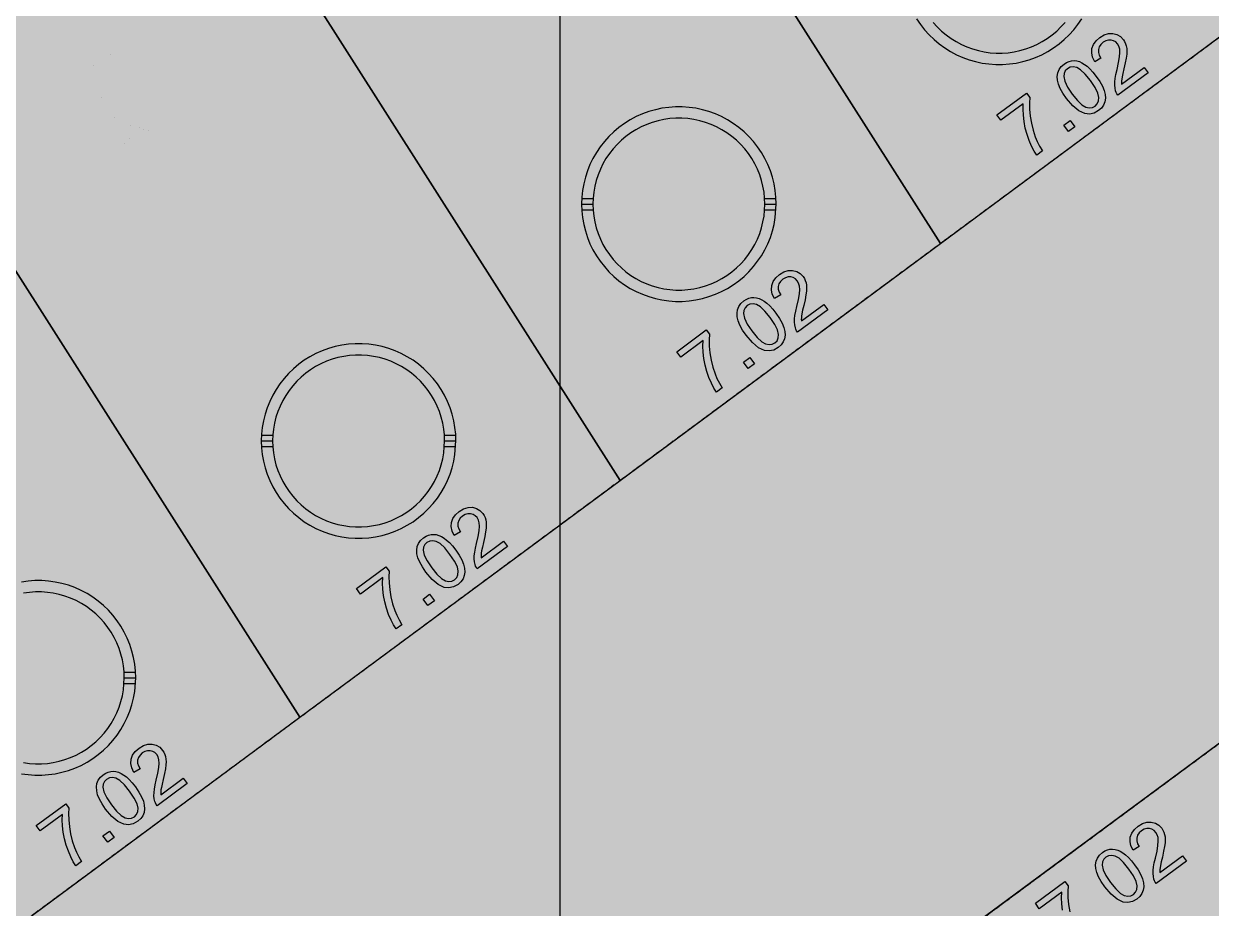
# Model space of a CAD drawing. Extents: x -5280327 to 29700, y -3925683 to 5564800.
# Drawn here: x 18339 to 19158, y 5512 to 6122 of the extents above; entities that cross this region are included whole.
import ezdxf

# ---------------------------------------------------------------- set-up
doc = ezdxf.new("R2010")
doc.units = 0
for name, pattern in [('3', [2.965117, 2.372094, -0.593023]), ('4', [2.97766, 2.382128, -0.595532]), ('6', [2640.874023, 1320.437012, -1320.437012])]:
    doc.linetypes.add(name, pattern=pattern)
doc.layers.get('0').update_dxf_attribs({"linetype": 'CONTINUOUS'})
for name, color, linetype in [('31_PREDIOS_TOTAL', 7, 'CONTINUOUS'), ('CIRCULO', 7, 'CONTINUOUS'), ('LOTES', 7, 'CONTINUOUS'), ('PERIMETRO', 7, 'CONTINUOUS')]:
    doc.layers.add(name, color=color, linetype=linetype)

msp = doc.modelspace()

# ---------------------------------------------------------------- linework, layer by layer
at = {"color": 7, "linetype": '6', "const_width": 10343.08}
msp.add_lwpolyline([(0, 29405.62), (24528.32, 0)], dxfattribs=at)
msp.add_lwpolyline([(0, 29405.62), (24528.32, 0)], dxfattribs=at)
at = {"color": 7}
msp.add_polyline3d([(17635.32, 4495.49, 66061.73), (18499.52, 3138.29, 66061.73), (20519.62, 4766.99, 66061.73), (21709, 6264.81, 66061.73), (21170.51, 7110.5, 66061.73), (17635.32, 4495.49, 66061.73)], dxfattribs=at)
at = {"layer": '31_PREDIOS_TOTAL', "color": 7, "const_width": 0.00153}
for points in [[(18382.23, 6122.64), (18381.09, 6119.6), (18379.14, 6116.97), (18376.4, 6114.77), (18376.4, 6114.77), (18373.36, 6113.24), (18370.22, 6112.47), (18366.98, 6112.46), (18366.98, 6112.46), (18363.24, 6113.42), (18360.07, 6115.47), (18357.46, 6118.59), (18357.46, 6118.59), (18355.94, 6121.59), (18355.23, 6124.58)], [(18359.99, 6122.37), (18360.79, 6120.71), (18360.79, 6120.71), (18362.22, 6119.01), (18364, 6117.83), (18366.15, 6117.15), (18366.15, 6117.15), (18368.5, 6117.06), (18370.89, 6117.63), (18373.31, 6118.85), (18373.31, 6118.85), (18375.32, 6120.43), (18376.74, 6122.24), (18377.55, 6124.28)], [(18377.71, 6087.94), (18401.66, 6103.14), (18403.96, 6099.51), (18400.6, 6097.38), (18400.6, 6097.38), (18402.23, 6097.24), (18403.81, 6096.84), (18405.34, 6096.17), (18405.34, 6096.17), (18406.76, 6095.25), (18408.02, 6094.05), (18409.12, 6092.59), (18409.12, 6092.59), (18410.05, 6090.85), (18410.61, 6089.16), (18410.78, 6087.53), (18410.78, 6087.53), (18410.6, 6085.97), (18410.07, 6084.52), (18409.22, 6083.16), (18409.22, 6083.16), (18412.87, 6082.56), (18415.83, 6080.98), (18418.11, 6078.43), (18418.11, 6078.43), (18419.28, 6076.09), (18419.78, 6073.85), (18419.61, 6071.69), (18419.61, 6071.69), (18418.74, 6069.64), (18417.12, 6067.72), (18414.75, 6065.92), (18398.31, 6055.48), (18395.75, 6059.52), (18410.83, 6069.1), (18410.83, 6069.1), (18412.28, 6070.07), (18413.36, 6070.95), (18414.09, 6071.72), (18414.09, 6071.72), (18414.55, 6072.47), (18414.82, 6073.32), (18414.91, 6074.24), (18414.91, 6074.24), (18414.81, 6075.21), (18414.51, 6076.16), (18414.02, 6077.09), (18414.02, 6077.09), (18412.82, 6078.57), (18411.37, 6079.61), (18409.67, 6080.22), (18409.67, 6080.22), (18407.74, 6080.3), (18405.59, 6079.72), (18403.23, 6078.48), (18389.32, 6069.64), (18386.74, 6073.7), (18402.3, 6083.58), (18402.3, 6083.58), (18403.89, 6084.74), (18405.03, 6085.93), (18405.73, 6087.15), (18405.73, 6087.15), (18405.98, 6088.43), (18405.74, 6089.8), (18405.02, 6091.26), (18405.02, 6091.26), (18404.22, 6092.31), (18403.25, 6093.18), (18402.11, 6093.86), (18402.11, 6093.86), (18400.86, 6094.3), (18399.53, 6094.44), (18398.13, 6094.29), (18398.13, 6094.29), (18396.57, 6093.81), (18394.77, 6092.97), (18392.71, 6091.77), (18380.28, 6083.88), (18377.71, 6087.94)], [(18418.86, 6031.72), (18414.96, 6029.25), (18401.09, 6051.1), (18401.09, 6051.1), (18402.07, 6051.68), (18403.11, 6052.12), (18404.21, 6052.42), (18404.21, 6052.42), (18406.11, 6052.69), (18408.14, 6052.73), (18410.3, 6052.54), (18410.3, 6052.54), (18412.71, 6052.1), (18415.51, 6051.38), (18418.68, 6050.41), (18418.68, 6050.41), (18423.46, 6048.94), (18427.33, 6047.99), (18430.31, 6047.57), (18430.31, 6047.57), (18432.67, 6047.59), (18434.69, 6047.99), (18436.39, 6048.77), (18436.39, 6048.77), (18437.8, 6049.93), (18438.79, 6051.37), (18439.37, 6053.08), (18439.37, 6053.08), (18439.49, 6054.93), (18439.09, 6056.78), (18438.17, 6058.63), (18438.17, 6058.63), (18436.82, 6060.33), (18435.24, 6061.52), (18433.43, 6062.21), (18433.43, 6062.21), (18431.49, 6062.35), (18429.49, 6061.91), (18427.43, 6060.9), (18425.21, 6065.34), (18425.21, 6065.34), (18428.42, 6066.61), (18431.48, 6067.04), (18434.37, 6066.63), (18434.37, 6066.63), (18437.05, 6065.42), (18439.46, 6063.43), (18441.59, 6060.68), (18441.59, 6060.68), (18443.17, 6057.54), (18443.88, 6054.47), (18443.73, 6051.47), (18443.73, 6051.47), (18442.81, 6048.72), (18441.22, 6046.41), (18438.95, 6044.54), (18438.95, 6044.54), (18437.58, 6043.8), (18436.11, 6043.24), (18434.53, 6042.88), (18434.53, 6042.88), (18432.81, 6042.71), (18430.9, 6042.75), (18428.79, 6043.01), (18428.79, 6043.01), (18426.22, 6043.53), (18422.96, 6044.39), (18418.99, 6045.57), (18418.99, 6045.57), (18415.81, 6046.56), (18413.43, 6047.24), (18411.85, 6047.62), (18411.85, 6047.62), (18410.71, 6047.81), (18409.61, 6047.92), (18408.57, 6047.94), (18418.86, 6031.72)]]:
    msp.add_lwpolyline(points, dxfattribs=at)
at = {"layer": '31_PREDIOS_TOTAL', "color": 7}
for points in [[(19111.6, 6092.16, 33030.86), (19114.35, 6088.44, 33030.86), (19093.54, 6073.05, 33030.86), (19093.54, 6073.05, 33030.86), (19092.89, 6073.99, 33030.86), (19092.38, 6075, 33030.86), (19092, 6076.07, 33030.86), (19092, 6076.07, 33030.86), (19091.6, 6077.95, 33030.86), (19091.41, 6079.97, 33030.86), (19091.45, 6082.14, 33030.86), (19091.45, 6082.14, 33030.86), (19091.72, 6084.57, 33030.86), (19092.23, 6087.41, 33030.86), (19092.98, 6090.65, 33030.86), (19092.98, 6090.65, 33030.86), (19094.1, 6095.52, 33030.86), (19094.77, 6099.45, 33030.86), (19094.99, 6102.45, 33030.86), (19094.99, 6102.45, 33030.86), (19094.8, 6104.8, 33030.86), (19094.25, 6106.79, 33030.86), (19093.35, 6108.43, 33030.86), (19093.35, 6108.43, 33030.86), (19092.09, 6109.75, 33030.86), (19090.59, 6110.64, 33030.86), (19088.84, 6111.09, 33030.86), (19088.84, 6111.09, 33030.86), (19086.98, 6111.08, 33030.86), (19085.17, 6110.55, 33030.86), (19083.39, 6109.5, 33030.86), (19083.39, 6109.5, 33030.86), (19081.79, 6108.03, 33030.86), (19080.71, 6106.37, 33030.86), (19080.16, 6104.52, 33030.86), (19080.16, 6104.52, 33030.86), (19080.16, 6102.57, 33030.86), (19080.74, 6100.61, 33030.86), (19081.89, 6098.63, 33030.86), (19077.62, 6096.1, 33030.86), (19077.62, 6096.1, 33030.86), (19076.12, 6099.21, 33030.86), (19075.48, 6102.23, 33030.86), (19075.68, 6105.15, 33030.86), (19075.68, 6105.15, 33030.86), (19076.7, 6107.9, 33030.86), (19078.51, 6110.44, 33030.86), (19081.11, 6112.77, 33030.86), (19081.11, 6112.77, 33030.86), (19084.12, 6114.57, 33030.86), (19087.13, 6115.5, 33030.86), (19090.14, 6115.56, 33030.86), (19090.14, 6115.56, 33030.86), (19092.94, 6114.84, 33030.86), (19095.36, 6113.41, 33030.86), (19097.39, 6111.29, 33030.86), (19097.39, 6111.29, 33030.86), (19098.23, 6109.97, 33030.86), (19098.89, 6108.54, 33030.86), (19099.36, 6107, 33030.86), (19099.36, 6107, 33030.86), (19099.65, 6105.29, 33030.86), (19099.74, 6103.38, 33030.86), (19099.64, 6101.26, 33030.86), (19099.64, 6101.26, 33030.86), (19099.3, 6098.66, 33030.86), (19098.68, 6095.35, 33030.86), (19097.78, 6091.3, 33030.86), (19097.78, 6091.3, 33030.86), (19097.02, 6088.06, 33030.86), (19096.51, 6085.63, 33030.86), (19096.24, 6084.04, 33030.86), (19096.24, 6084.04, 33030.86), (19096.14, 6082.88, 33030.86), (19096.11, 6081.78, 33030.86), (19096.16, 6080.74, 33030.86), (19111.6, 6092.16, 33030.86)], [(19058.08, 6070.85, 33030.86), (19058.08, 6070.85, 33030.86), (19055.63, 6074.42, 33030.86), (19053.8, 6077.7, 33030.86), (19052.58, 6080.68, 33030.86), (19052.58, 6080.68, 33030.86), (19051.92, 6083.44, 33030.86), (19051.76, 6086.03, 33030.86), (19052.11, 6088.46, 33030.86), (19052.11, 6088.46, 33030.86), (19052.99, 6090.7, 33030.86), (19054.44, 6092.72, 33030.86), (19056.45, 6094.53, 33030.86), (19056.45, 6094.53, 33030.86), (19058.15, 6095.61, 33030.86), (19059.89, 6096.37, 33030.86), (19061.65, 6096.8, 33030.86), (19061.65, 6096.8, 33030.86), (19063.43, 6096.9, 33030.86), (19065.2, 6096.7, 33030.86), (19066.98, 6096.19, 33030.86), (19066.98, 6096.19, 33030.86), (19068.77, 6095.38, 33030.86), (19070.58, 6094.31, 33030.86), (19072.4, 6092.95, 33030.86), (19072.4, 6092.95, 33030.86), (19074.31, 6091.19, 33030.86), (19076.39, 6088.88, 33030.86), (19078.61, 6086.03, 33030.86), (19078.61, 6086.03, 33030.86), (19081.05, 6082.48, 33030.86), (19082.87, 6079.22, 33030.86), (19084.09, 6076.25, 33030.86), (19084.09, 6076.25, 33030.86), (19084.76, 6073.5, 33030.86), (19084.92, 6070.9, 33030.86), (19084.58, 6068.47, 33030.86), (19084.58, 6068.47, 33030.86), (19083.7, 6066.22, 33030.86), (19082.25, 6064.19, 33030.86), (19080.23, 6062.37, 33030.86), (19080.23, 6062.37, 33030.86), (19077.15, 6060.65, 33030.86), (19073.96, 6059.98, 33030.86), (19070.67, 6060.35, 33030.86), (19070.67, 6060.35, 33030.86), (19066.59, 6062.24, 33030.86), (19062.4, 6065.74, 33030.86), (19058.08, 6070.85, 33030.86)], [(19062.06, 6073.79, 33030.86), (19065.65, 6069.34, 33030.86), (19068.8, 6066.35, 33030.86), (19071.5, 6064.81, 33030.86), (19071.5, 6064.81, 33030.86), (19073.86, 6064.35, 33030.86), (19075.99, 6064.6, 33030.86), (19077.88, 6065.55, 33030.86), (19077.88, 6065.55, 33030.86), (19079.35, 6067.08, 33030.86), (19080.21, 6069.05, 33030.86), (19080.45, 6071.44, 33030.86), (19080.45, 6071.44, 33030.86), (19079.77, 6074.48, 33030.86), (19077.83, 6078.36, 33030.86), (19074.64, 6083.1, 33030.86), (19074.64, 6083.1, 33030.86), (19071.03, 6087.55, 33030.86), (19067.88, 6090.55, 33030.86), (19065.18, 6092.08, 33030.86), (19065.18, 6092.08, 33030.86), (19062.83, 6092.54, 33030.86), (19060.69, 6092.27, 33030.86), (19058.77, 6091.3, 33030.86), (19058.77, 6091.3, 33030.86), (19057.3, 6089.82, 33030.86), (19056.44, 6088.02, 33030.86), (19056.19, 6085.89, 33030.86), (19056.19, 6085.89, 33030.86), (19056.9, 6082.61, 33030.86), (19058.85, 6078.58, 33030.86), (19062.06, 6073.79, 33030.86)], [(19012.9, 6055.74, 33030.86), (19010.15, 6059.45, 33030.86), (19030.53, 6074.53, 33030.86), (19032.76, 6071.52, 33030.86), (19032.76, 6071.52, 33030.86), (19032.51, 6067.68, 33030.86), (19032.62, 6063.37, 33030.86), (19033.09, 6058.61, 33030.86), (19033.09, 6058.61, 33030.86), (19033.91, 6053.69, 33030.86), (19035.08, 6048.93, 33030.86), (19036.6, 6044.32, 33030.86), (19036.6, 6044.32, 33030.86), (19037.93, 6041.1, 33030.86), (19039.57, 6037.85, 33030.86), (19041.52, 6034.57, 33030.86), (19037.54, 6031.63, 33030.86), (19037.54, 6031.63, 33030.86), (19035.78, 6034.42, 33030.86), (19034.05, 6037.77, 33030.86), (19032.36, 6041.69, 33030.86), (19032.36, 6041.69, 33030.86), (19030.87, 6045.94, 33030.86), (19029.7, 6050.31, 33030.86), (19028.86, 6054.8, 33030.86), (19028.86, 6054.8, 33030.86), (19028.36, 6059.2, 33030.86), (19028.18, 6063.31, 33030.86), (19028.32, 6067.14, 33030.86), (19012.9, 6055.74, 33030.86)], [(19059.52, 6047.88, 33030.86), (19056.26, 6052.29, 33030.86), (19060.66, 6055.54, 33030.86), (19063.92, 6051.14, 33030.86), (19059.52, 6047.88, 33030.86)], [(18890.65, 5928.72, 33030.86), (18893.4, 5925.01, 33030.86), (18872.59, 5909.61, 33030.86), (18872.59, 5909.61, 33030.86), (18871.94, 5910.55, 33030.86), (18871.43, 5911.56, 33030.86), (18871.05, 5912.63, 33030.86), (18871.05, 5912.63, 33030.86), (18870.65, 5914.51, 33030.86), (18870.46, 5916.53, 33030.86), (18870.5, 5918.7, 33030.86), (18870.5, 5918.7, 33030.86), (18870.77, 5921.14, 33030.86), (18871.28, 5923.97, 33030.86), (18872.03, 5927.21, 33030.86), (18872.03, 5927.21, 33030.86), (18873.15, 5932.08, 33030.86), (18873.82, 5936.01, 33030.86), (18874.04, 5939.01, 33030.86), (18874.04, 5939.01, 33030.86), (18873.85, 5941.36, 33030.86), (18873.3, 5943.36, 33030.86), (18872.4, 5944.99, 33030.86), (18872.4, 5944.99, 33030.86), (18871.14, 5946.31, 33030.86), (18869.64, 5947.2, 33030.86), (18867.89, 5947.66, 33030.86), (18867.89, 5947.66, 33030.86), (18866.04, 5947.64, 33030.86), (18864.22, 5947.11, 33030.86), (18862.44, 5946.06, 33030.86), (18862.44, 5946.06, 33030.86), (18860.84, 5944.59, 33030.86), (18859.76, 5942.93, 33030.86), (18859.21, 5941.08, 33030.86), (18859.21, 5941.08, 33030.86), (18859.21, 5939.13, 33030.86), (18859.79, 5937.17, 33030.86), (18860.94, 5935.19, 33030.86), (18856.67, 5932.66, 33030.86), (18856.67, 5932.66, 33030.86), (18855.17, 5935.77, 33030.86), (18854.53, 5938.79, 33030.86), (18854.73, 5941.71, 33030.86), (18854.73, 5941.71, 33030.86), (18855.75, 5944.47, 33030.86), (18857.56, 5947.01, 33030.86), (18860.16, 5949.33, 33030.86), (18860.16, 5949.33, 33030.86), (18863.17, 5951.13, 33030.86), (18866.19, 5952.06, 33030.86), (18869.19, 5952.12, 33030.86), (18869.19, 5952.12, 33030.86), (18871.99, 5951.4, 33030.86), (18874.41, 5949.97, 33030.86), (18876.44, 5947.85, 33030.86), (18876.44, 5947.85, 33030.86), (18877.28, 5946.53, 33030.86), (18877.94, 5945.1, 33030.86), (18878.41, 5943.56, 33030.86), (18878.41, 5943.56, 33030.86), (18878.7, 5941.86, 33030.86), (18878.79, 5939.94, 33030.86), (18878.69, 5937.82, 33030.86), (18878.69, 5937.82, 33030.86), (18878.35, 5935.22, 33030.86), (18877.73, 5931.91, 33030.86), (18876.83, 5927.87, 33030.86), (18876.83, 5927.87, 33030.86), (18876.07, 5924.62, 33030.86), (18875.56, 5922.19, 33030.86), (18875.29, 5920.6, 33030.86), (18875.29, 5920.6, 33030.86), (18875.19, 5919.44, 33030.86), (18875.16, 5918.34, 33030.86), (18875.21, 5917.3, 33030.86), (18890.65, 5928.72, 33030.86)], [(18837.13, 5907.41, 33030.86), (18837.13, 5907.41, 33030.86), (18834.69, 5910.98, 33030.86), (18832.85, 5914.26, 33030.86), (18831.63, 5917.25, 33030.86), (18831.63, 5917.25, 33030.86), (18830.97, 5920, 33030.86), (18830.82, 5922.59, 33030.86), (18831.16, 5925.02, 33030.86), (18831.16, 5925.02, 33030.86), (18832.04, 5927.26, 33030.86), (18833.49, 5929.29, 33030.86), (18835.5, 5931.09, 33030.86), (18835.5, 5931.09, 33030.86), (18837.2, 5932.17, 33030.86), (18838.94, 5932.93, 33030.86), (18840.7, 5933.36, 33030.86), (18840.7, 5933.36, 33030.86), (18842.48, 5933.47, 33030.86), (18844.26, 5933.26, 33030.86), (18846.03, 5932.75, 33030.86), (18846.03, 5932.75, 33030.86), (18847.82, 5931.95, 33030.86), (18849.63, 5930.87, 33030.86), (18851.45, 5929.51, 33030.86), (18851.45, 5929.51, 33030.86), (18853.36, 5927.75, 33030.86), (18855.44, 5925.45, 33030.86), (18857.67, 5922.6, 33030.86), (18857.67, 5922.6, 33030.86), (18860.1, 5919.05, 33030.86), (18861.92, 5915.78, 33030.86), (18863.14, 5912.81, 33030.86), (18863.14, 5912.81, 33030.86), (18863.81, 5910.06, 33030.86), (18863.97, 5907.46, 33030.86), (18863.63, 5905.03, 33030.86), (18863.63, 5905.03, 33030.86), (18862.75, 5902.78, 33030.86), (18861.3, 5900.75, 33030.86), (18859.28, 5898.94, 33030.86), (18859.28, 5898.94, 33030.86), (18856.2, 5897.21, 33030.86), (18853.01, 5896.54, 33030.86), (18849.72, 5896.91, 33030.86), (18849.72, 5896.91, 33030.86), (18845.64, 5898.8, 33030.86), (18841.45, 5902.3, 33030.86), (18837.13, 5907.41, 33030.86)], [(18841.11, 5910.35, 33030.86), (18844.71, 5905.9, 33030.86), (18847.85, 5902.91, 33030.86), (18850.56, 5901.37, 33030.86), (18850.56, 5901.37, 33030.86), (18852.91, 5900.91, 33030.86), (18855.04, 5901.16, 33030.86), (18856.93, 5902.12, 33030.86), (18856.93, 5902.12, 33030.86), (18858.4, 5903.65, 33030.86), (18859.26, 5905.61, 33030.86), (18859.5, 5908.01, 33030.86), (18859.5, 5908.01, 33030.86), (18858.82, 5911.04, 33030.86), (18856.88, 5914.93, 33030.86), (18853.69, 5919.66, 33030.86), (18853.69, 5919.66, 33030.86), (18850.09, 5924.11, 33030.86), (18846.93, 5927.11, 33030.86), (18844.24, 5928.65, 33030.86), (18844.24, 5928.65, 33030.86), (18841.88, 5929.1, 33030.86), (18839.74, 5928.83, 33030.86), (18837.82, 5927.86, 33030.86), (18837.82, 5927.86, 33030.86), (18836.35, 5926.38, 33030.86), (18835.49, 5924.58, 33030.86), (18835.24, 5922.46, 33030.86), (18835.24, 5922.46, 33030.86), (18835.95, 5919.18, 33030.86), (18837.91, 5915.14, 33030.86), (18841.11, 5910.35, 33030.86)], [(18791.95, 5892.3, 33030.86), (18789.2, 5896.01, 33030.86), (18809.59, 5911.09, 33030.86), (18811.81, 5908.08, 33030.86), (18811.81, 5908.08, 33030.86), (18811.56, 5904.24, 33030.86), (18811.67, 5899.93, 33030.86), (18812.14, 5895.17, 33030.86), (18812.14, 5895.17, 33030.86), (18812.96, 5890.25, 33030.86), (18814.13, 5885.49, 33030.86), (18815.65, 5880.88, 33030.86), (18815.65, 5880.88, 33030.86), (18816.98, 5877.66, 33030.86), (18818.62, 5874.41, 33030.86), (18820.57, 5871.13, 33030.86), (18816.6, 5868.19, 33030.86), (18816.6, 5868.19, 33030.86), (18814.83, 5870.98, 33030.86), (18813.1, 5874.33, 33030.86), (18811.41, 5878.25, 33030.86), (18811.41, 5878.25, 33030.86), (18809.92, 5882.5, 33030.86), (18808.75, 5886.87, 33030.86), (18807.91, 5891.36, 33030.86), (18807.91, 5891.36, 33030.86), (18807.41, 5895.76, 33030.86), (18807.23, 5899.88, 33030.86), (18807.37, 5903.7, 33030.86), (18791.95, 5892.3, 33030.86)], [(18838.57, 5884.44, 33030.86), (18835.31, 5888.85, 33030.86), (18839.71, 5892.1, 33030.86), (18842.97, 5887.7, 33030.86), (18838.57, 5884.44, 33030.86)], [(18669.7, 5765.28, 33030.86), (18672.45, 5761.57, 33030.86), (18651.64, 5746.17, 33030.86), (18651.64, 5746.17, 33030.86), (18650.99, 5747.11, 33030.86), (18650.48, 5748.12, 33030.86), (18650.11, 5749.19, 33030.86), (18650.11, 5749.19, 33030.86), (18649.7, 5751.07, 33030.86), (18649.51, 5753.09, 33030.86), (18649.55, 5755.26, 33030.86), (18649.55, 5755.26, 33030.86), (18649.82, 5757.7, 33030.86), (18650.33, 5760.53, 33030.86), (18651.08, 5763.77, 33030.86), (18651.08, 5763.77, 33030.86), (18652.2, 5768.64, 33030.86), (18652.87, 5772.57, 33030.86), (18653.09, 5775.57, 33030.86), (18653.09, 5775.57, 33030.86), (18652.9, 5777.92, 33030.86), (18652.35, 5779.92, 33030.86), (18651.45, 5781.56, 33030.86), (18651.45, 5781.56, 33030.86), (18650.2, 5782.87, 33030.86), (18648.69, 5783.76, 33030.86), (18646.94, 5784.22, 33030.86), (18646.94, 5784.22, 33030.86), (18645.09, 5784.2, 33030.86), (18643.27, 5783.67, 33030.86), (18641.49, 5782.63, 33030.86), (18641.49, 5782.63, 33030.86), (18639.89, 5781.16, 33030.86), (18638.81, 5779.5, 33030.86), (18638.26, 5777.65, 33030.86), (18638.26, 5777.65, 33030.86), (18638.26, 5775.7, 33030.86), (18638.84, 5773.73, 33030.86), (18640, 5771.75, 33030.86), (18635.72, 5769.22, 33030.86), (18635.72, 5769.22, 33030.86), (18634.22, 5772.34, 33030.86), (18633.58, 5775.35, 33030.86), (18633.78, 5778.27, 33030.86), (18633.78, 5778.27, 33030.86), (18634.8, 5781.03, 33030.86), (18636.61, 5783.57, 33030.86), (18639.21, 5785.89, 33030.86), (18639.21, 5785.89, 33030.86), (18642.23, 5787.69, 33030.86), (18645.24, 5788.62, 33030.86), (18648.24, 5788.68, 33030.86), (18648.24, 5788.68, 33030.86), (18651.05, 5787.96, 33030.86), (18653.46, 5786.54, 33030.86), (18655.49, 5784.41, 33030.86), (18655.49, 5784.41, 33030.86), (18656.33, 5783.09, 33030.86), (18656.99, 5781.66, 33030.86), (18657.46, 5780.12, 33030.86), (18657.46, 5780.12, 33030.86), (18657.75, 5778.42, 33030.86), (18657.84, 5776.5, 33030.86), (18657.74, 5774.38, 33030.86), (18657.74, 5774.38, 33030.86), (18657.4, 5771.79, 33030.86), (18656.78, 5768.47, 33030.86), (18655.88, 5764.43, 33030.86), (18655.88, 5764.43, 33030.86), (18655.12, 5761.18, 33030.86), (18654.61, 5758.76, 33030.86), (18654.34, 5757.16, 33030.86), (18654.34, 5757.16, 33030.86), (18654.24, 5756.01, 33030.86), (18654.21, 5754.91, 33030.86), (18654.26, 5753.86, 33030.86), (18669.7, 5765.28, 33030.86)], [(18616.18, 5743.97, 33030.86), (18616.18, 5743.97, 33030.86), (18613.74, 5747.54, 33030.86), (18611.9, 5750.82, 33030.86), (18610.68, 5753.81, 33030.86), (18610.68, 5753.81, 33030.86), (18610.02, 5756.56, 33030.86), (18609.87, 5759.16, 33030.86), (18610.21, 5761.59, 33030.86), (18610.21, 5761.59, 33030.86), (18611.1, 5763.83, 33030.86), (18612.54, 5765.85, 33030.86), (18614.55, 5767.65, 33030.86), (18614.55, 5767.65, 33030.86), (18616.25, 5768.74, 33030.86), (18617.99, 5769.49, 33030.86), (18619.75, 5769.92, 33030.86), (18619.75, 5769.92, 33030.86), (18621.53, 5770.03, 33030.86), (18623.31, 5769.82, 33030.86), (18625.08, 5769.31, 33030.86), (18625.08, 5769.31, 33030.86), (18626.87, 5768.51, 33030.86), (18628.68, 5767.43, 33030.86), (18630.5, 5766.08, 33030.86), (18630.5, 5766.08, 33030.86), (18632.42, 5764.31, 33030.86), (18634.49, 5762.01, 33030.86), (18636.72, 5759.16, 33030.86), (18636.72, 5759.16, 33030.86), (18639.15, 5755.61, 33030.86), (18640.97, 5752.35, 33030.86), (18642.2, 5749.37, 33030.86), (18642.2, 5749.37, 33030.86), (18642.86, 5746.62, 33030.86), (18643.03, 5744.03, 33030.86), (18642.68, 5741.59, 33030.86), (18642.68, 5741.59, 33030.86), (18641.8, 5739.34, 33030.86), (18640.35, 5737.31, 33030.86), (18638.33, 5735.5, 33030.86), (18638.33, 5735.5, 33030.86), (18635.25, 5733.78, 33030.86), (18632.06, 5733.1, 33030.86), (18628.77, 5733.47, 33030.86), (18628.77, 5733.47, 33030.86), (18624.69, 5735.36, 33030.86), (18620.5, 5738.86, 33030.86), (18616.18, 5743.97, 33030.86)], [(18620.16, 5746.91, 33030.86), (18623.76, 5742.47, 33030.86), (18626.91, 5739.47, 33030.86), (18629.61, 5737.93, 33030.86), (18629.61, 5737.93, 33030.86), (18631.96, 5737.47, 33030.86), (18634.09, 5737.72, 33030.86), (18635.98, 5738.68, 33030.86), (18635.98, 5738.68, 33030.86), (18637.45, 5740.21, 33030.86), (18638.31, 5742.17, 33030.86), (18638.55, 5744.57, 33030.86), (18638.55, 5744.57, 33030.86), (18637.87, 5747.6, 33030.86), (18635.93, 5751.49, 33030.86), (18632.74, 5756.22, 33030.86), (18632.74, 5756.22, 33030.86), (18629.14, 5760.67, 33030.86), (18625.98, 5763.67, 33030.86), (18623.29, 5765.21, 33030.86), (18623.29, 5765.21, 33030.86), (18620.93, 5765.66, 33030.86), (18618.79, 5765.4, 33030.86), (18616.87, 5764.42, 33030.86), (18616.87, 5764.42, 33030.86), (18615.4, 5762.94, 33030.86), (18614.54, 5761.14, 33030.86), (18614.29, 5759.02, 33030.86), (18614.29, 5759.02, 33030.86), (18615, 5755.74, 33030.86), (18616.96, 5751.7, 33030.86), (18620.16, 5746.91, 33030.86)], [(18571, 5728.86, 33030.86), (18568.25, 5732.57, 33030.86), (18588.64, 5747.65, 33030.86), (18590.86, 5744.64, 33030.86), (18590.86, 5744.64, 33030.86), (18590.61, 5740.8, 33030.86), (18590.72, 5736.49, 33030.86), (18591.19, 5731.73, 33030.86), (18591.19, 5731.73, 33030.86), (18592.01, 5726.81, 33030.86), (18593.18, 5722.05, 33030.86), (18594.7, 5717.44, 33030.86), (18594.7, 5717.44, 33030.86), (18596.03, 5714.22, 33030.86), (18597.67, 5710.97, 33030.86), (18599.62, 5707.69, 33030.86), (18595.65, 5704.75, 33030.86), (18595.65, 5704.75, 33030.86), (18593.88, 5707.54, 33030.86), (18592.15, 5710.9, 33030.86), (18590.47, 5714.81, 33030.86), (18590.47, 5714.81, 33030.86), (18588.97, 5719.07, 33030.86), (18587.8, 5723.44, 33030.86), (18586.96, 5727.92, 33030.86), (18586.96, 5727.92, 33030.86), (18586.46, 5732.32, 33030.86), (18586.28, 5736.44, 33030.86), (18586.42, 5740.27, 33030.86), (18571, 5728.86, 33030.86)], [(18617.62, 5721.01, 33030.86), (18614.36, 5725.41, 33030.86), (18618.76, 5728.67, 33030.86), (18622.02, 5724.26, 33030.86), (18617.62, 5721.01, 33030.86)], [(18448.75, 5601.84, 33030.86), (18451.5, 5598.13, 33030.86), (18430.69, 5582.73, 33030.86), (18430.69, 5582.73, 33030.86), (18430.04, 5583.67, 33030.86), (18429.53, 5584.68, 33030.86), (18429.16, 5585.75, 33030.86), (18429.16, 5585.75, 33030.86), (18428.75, 5587.63, 33030.86), (18428.56, 5589.66, 33030.86), (18428.6, 5591.82, 33030.86), (18428.6, 5591.82, 33030.86), (18428.87, 5594.26, 33030.86), (18429.38, 5597.1, 33030.86), (18430.13, 5600.33, 33030.86), (18430.13, 5600.33, 33030.86), (18431.25, 5605.2, 33030.86), (18431.92, 5609.14, 33030.86), (18432.14, 5612.13, 33030.86), (18432.14, 5612.13, 33030.86), (18431.95, 5614.48, 33030.86), (18431.41, 5616.48, 33030.86), (18430.5, 5618.12, 33030.86), (18430.5, 5618.12, 33030.86), (18429.25, 5619.43, 33030.86), (18427.74, 5620.32, 33030.86), (18425.99, 5620.78, 33030.86), (18425.99, 5620.78, 33030.86), (18424.14, 5620.76, 33030.86), (18422.32, 5620.23, 33030.86), (18420.54, 5619.19, 33030.86), (18420.54, 5619.19, 33030.86), (18418.94, 5617.72, 33030.86), (18417.86, 5616.06, 33030.86), (18417.31, 5614.21, 33030.86), (18417.31, 5614.21, 33030.86), (18417.31, 5612.26, 33030.86), (18417.89, 5610.29, 33030.86), (18419.05, 5608.31, 33030.86), (18414.77, 5605.78, 33030.86), (18414.77, 5605.78, 33030.86), (18413.27, 5608.9, 33030.86), (18412.63, 5611.91, 33030.86), (18412.83, 5614.83, 33030.86), (18412.83, 5614.83, 33030.86), (18413.85, 5617.59, 33030.86), (18415.66, 5620.13, 33030.86), (18418.26, 5622.45, 33030.86), (18418.26, 5622.45, 33030.86), (18421.28, 5624.25, 33030.86), (18424.29, 5625.18, 33030.86), (18427.29, 5625.25, 33030.86), (18427.29, 5625.25, 33030.86), (18430.1, 5624.52, 33030.86), (18432.51, 5623.1, 33030.86), (18434.54, 5620.97, 33030.86), (18434.54, 5620.97, 33030.86), (18435.38, 5619.65, 33030.86), (18436.04, 5618.23, 33030.86), (18436.52, 5616.68, 33030.86), (18436.52, 5616.68, 33030.86), (18436.8, 5614.98, 33030.86), (18436.9, 5613.07, 33030.86), (18436.79, 5610.94, 33030.86), (18436.79, 5610.94, 33030.86), (18436.45, 5608.35, 33030.86), (18435.83, 5605.03, 33030.86), (18434.93, 5600.99, 33030.86), (18434.93, 5600.99, 33030.86), (18434.17, 5597.74, 33030.86), (18433.66, 5595.32, 33030.86), (18433.4, 5593.72, 33030.86), (18433.4, 5593.72, 33030.86), (18433.29, 5592.57, 33030.86), (18433.26, 5591.47, 33030.86), (18433.31, 5590.42, 33030.86), (18448.75, 5601.84, 33030.86)], [(18395.23, 5580.53, 33030.86), (18395.23, 5580.53, 33030.86), (18392.79, 5584.11, 33030.86), (18390.95, 5587.39, 33030.86), (18389.73, 5590.37, 33030.86), (18389.73, 5590.37, 33030.86), (18389.07, 5593.12, 33030.86), (18388.92, 5595.72, 33030.86), (18389.27, 5598.15, 33030.86), (18389.27, 5598.15, 33030.86), (18390.15, 5600.39, 33030.86), (18391.59, 5602.41, 33030.86), (18393.6, 5604.21, 33030.86), (18393.6, 5604.21, 33030.86), (18395.31, 5605.3, 33030.86), (18397.04, 5606.05, 33030.86), (18398.8, 5606.48, 33030.86), (18398.8, 5606.48, 33030.86), (18400.58, 5606.59, 33030.86), (18402.36, 5606.39, 33030.86), (18404.14, 5605.87, 33030.86), (18404.14, 5605.87, 33030.86), (18405.92, 5605.07, 33030.86), (18407.73, 5603.99, 33030.86), (18409.55, 5602.64, 33030.86), (18409.55, 5602.64, 33030.86), (18411.47, 5600.88, 33030.86), (18413.54, 5598.57, 33030.86), (18415.77, 5595.72, 33030.86), (18415.77, 5595.72, 33030.86), (18418.2, 5592.17, 33030.86), (18420.02, 5588.91, 33030.86), (18421.25, 5585.93, 33030.86), (18421.25, 5585.93, 33030.86), (18421.91, 5583.18, 33030.86), (18422.08, 5580.59, 33030.86), (18421.73, 5578.15, 33030.86), (18421.73, 5578.15, 33030.86), (18420.86, 5575.9, 33030.86), (18419.41, 5573.87, 33030.86), (18417.39, 5572.06, 33030.86), (18417.39, 5572.06, 33030.86), (18414.3, 5570.34, 33030.86), (18411.11, 5569.66, 33030.86), (18407.82, 5570.03, 33030.86), (18407.82, 5570.03, 33030.86), (18403.74, 5571.92, 33030.86), (18399.55, 5575.42, 33030.86), (18395.23, 5580.53, 33030.86)], [(18399.21, 5583.47, 33030.86), (18402.81, 5579.03, 33030.86), (18405.96, 5576.03, 33030.86), (18408.66, 5574.49, 33030.86), (18408.66, 5574.49, 33030.86), (18411.02, 5574.03, 33030.86), (18413.14, 5574.28, 33030.86), (18415.03, 5575.24, 33030.86), (18415.03, 5575.24, 33030.86), (18416.5, 5576.77, 33030.86), (18417.36, 5578.73, 33030.86), (18417.61, 5581.13, 33030.86), (18417.61, 5581.13, 33030.86), (18416.92, 5584.17, 33030.86), (18414.98, 5588.05, 33030.86), (18411.79, 5592.78, 33030.86), (18411.79, 5592.78, 33030.86), (18408.19, 5597.24, 33030.86), (18405.04, 5600.23, 33030.86), (18402.34, 5601.77, 33030.86), (18402.34, 5601.77, 33030.86), (18399.98, 5602.22, 33030.86), (18397.84, 5601.96, 33030.86), (18395.93, 5600.98, 33030.86), (18395.93, 5600.98, 33030.86), (18394.45, 5599.51, 33030.86), (18393.59, 5597.7, 33030.86), (18393.34, 5595.58, 33030.86), (18393.34, 5595.58, 33030.86), (18394.05, 5592.3, 33030.86), (18396.01, 5588.26, 33030.86), (18399.21, 5583.47, 33030.86)], [(18350.05, 5565.42, 33030.86), (18347.3, 5569.14, 33030.86), (18367.69, 5584.21, 33030.86), (18369.91, 5581.21, 33030.86), (18369.91, 5581.21, 33030.86), (18369.66, 5577.36, 33030.86), (18369.77, 5573.06, 33030.86), (18370.24, 5568.29, 33030.86), (18370.24, 5568.29, 33030.86), (18371.06, 5563.38, 33030.86), (18372.23, 5558.61, 33030.86), (18373.75, 5554.01, 33030.86), (18373.75, 5554.01, 33030.86), (18375.08, 5550.78, 33030.86), (18376.72, 5547.53, 33030.86), (18378.67, 5544.25, 33030.86), (18374.7, 5541.31, 33030.86), (18374.7, 5541.31, 33030.86), (18372.93, 5544.1, 33030.86), (18371.2, 5547.46, 33030.86), (18369.52, 5551.37, 33030.86), (18369.52, 5551.37, 33030.86), (18368.02, 5555.63, 33030.86), (18366.85, 5560, 33030.86), (18366.02, 5564.48, 33030.86), (18366.02, 5564.48, 33030.86), (18365.51, 5568.88, 33030.86), (18365.33, 5573, 33030.86), (18365.47, 5576.83, 33030.86), (18350.05, 5565.42, 33030.86)], [(19138.07, 5548.15, 33030.86), (19140.82, 5544.44, 33030.86), (19120, 5529.04, 33030.86), (19120, 5529.04, 33030.86), (19119.35, 5529.98, 33030.86), (19118.84, 5530.99, 33030.86), (19118.47, 5532.06, 33030.86), (19118.47, 5532.06, 33030.86), (19118.06, 5533.94, 33030.86), (19117.88, 5535.97, 33030.86), (19117.92, 5538.13, 33030.86), (19117.92, 5538.13, 33030.86), (19118.19, 5540.57, 33030.86), (19118.7, 5543.41, 33030.86), (19119.45, 5546.64, 33030.86), (19119.45, 5546.64, 33030.86), (19120.57, 5551.51, 33030.86), (19121.23, 5555.44, 33030.86), (19121.45, 5558.44, 33030.86), (19121.45, 5558.44, 33030.86), (19121.26, 5560.79, 33030.86), (19120.72, 5562.79, 33030.86), (19119.82, 5564.43, 33030.86), (19119.82, 5564.43, 33030.86), (19118.56, 5565.74, 33030.86), (19117.06, 5566.63, 33030.86), (19115.3, 5567.09, 33030.86), (19115.3, 5567.09, 33030.86), (19113.45, 5567.07, 33030.86), (19111.63, 5566.54, 33030.86), (19109.85, 5565.5, 33030.86), (19109.85, 5565.5, 33030.86), (19108.25, 5564.03, 33030.86), (19107.18, 5562.37, 33030.86), (19106.62, 5560.52, 33030.86), (19106.62, 5560.52, 33030.86), (19106.62, 5558.57, 33030.86), (19107.2, 5556.6, 33030.86), (19108.36, 5554.62, 33030.86), (19104.08, 5552.09, 33030.86), (19104.08, 5552.09, 33030.86), (19102.59, 5555.21, 33030.86), (19101.94, 5558.22, 33030.86), (19102.14, 5561.14, 33030.86), (19102.14, 5561.14, 33030.86), (19103.16, 5563.9, 33030.86), (19104.97, 5566.44, 33030.86), (19107.57, 5568.76, 33030.86), (19107.57, 5568.76, 33030.86), (19110.59, 5570.56, 33030.86), (19113.6, 5571.49, 33030.86), (19116.6, 5571.55, 33030.86), (19116.6, 5571.55, 33030.86), (19119.41, 5570.83, 33030.86), (19121.83, 5569.41, 33030.86), (19123.85, 5567.28, 33030.86), (19123.85, 5567.28, 33030.86), (19124.69, 5565.96, 33030.86), (19125.35, 5564.53, 33030.86), (19125.83, 5562.99, 33030.86), (19125.83, 5562.99, 33030.86), (19126.12, 5561.29, 33030.86), (19126.21, 5559.37, 33030.86), (19126.11, 5557.25, 33030.86), (19126.11, 5557.25, 33030.86), (19125.76, 5554.66, 33030.86), (19125.14, 5551.34, 33030.86), (19124.24, 5547.3, 33030.86), (19124.24, 5547.3, 33030.86), (19123.49, 5544.05, 33030.86), (19122.98, 5541.63, 33030.86), (19122.71, 5540.03, 33030.86), (19122.71, 5540.03, 33030.86), (19122.6, 5538.88, 33030.86), (19122.57, 5537.78, 33030.86), (19122.62, 5536.73, 33030.86), (19138.07, 5548.15, 33030.86)], [(18396.67, 5557.57, 33030.86), (18393.41, 5561.97, 33030.86), (18397.82, 5565.23, 33030.86), (18401.07, 5560.82, 33030.86), (18396.67, 5557.57, 33030.86)], [(19084.55, 5526.84, 33030.86), (19084.55, 5526.84, 33030.86), (19082.1, 5530.42, 33030.86), (19080.27, 5533.7, 33030.86), (19079.05, 5536.68, 33030.86), (19079.05, 5536.68, 33030.86), (19078.39, 5539.43, 33030.86), (19078.23, 5542.03, 33030.86), (19078.58, 5544.46, 33030.86), (19078.58, 5544.46, 33030.86), (19079.46, 5546.7, 33030.86), (19080.9, 5548.72, 33030.86), (19082.91, 5550.52, 33030.86), (19082.91, 5550.52, 33030.86), (19084.62, 5551.61, 33030.86), (19086.35, 5552.36, 33030.86), (19088.11, 5552.79, 33030.86), (19088.11, 5552.79, 33030.86), (19089.89, 5552.9, 33030.86), (19091.67, 5552.7, 33030.86), (19093.45, 5552.18, 33030.86), (19093.45, 5552.18, 33030.86), (19095.24, 5551.38, 33030.86), (19097.04, 5550.3, 33030.86), (19098.87, 5548.95, 33030.86), (19098.87, 5548.95, 33030.86), (19100.78, 5547.18, 33030.86), (19102.85, 5544.88, 33030.86), (19105.08, 5542.03, 33030.86), (19105.08, 5542.03, 33030.86), (19107.51, 5538.48, 33030.86), (19109.34, 5535.22, 33030.86), (19110.56, 5532.24, 33030.86), (19110.56, 5532.24, 33030.86), (19111.23, 5529.49, 33030.86), (19111.39, 5526.9, 33030.86), (19111.05, 5524.46, 33030.86), (19111.05, 5524.46, 33030.86), (19110.17, 5522.21, 33030.86), (19108.72, 5520.18, 33030.86), (19106.7, 5518.37, 33030.86), (19106.7, 5518.37, 33030.86), (19103.61, 5516.65, 33030.86), (19100.42, 5515.97, 33030.86), (19097.13, 5516.34, 33030.86), (19097.13, 5516.34, 33030.86), (19093.06, 5518.23, 33030.86), (19088.86, 5521.73, 33030.86), (19084.55, 5526.84, 33030.86)], [(19088.52, 5529.78, 33030.86), (19092.12, 5525.34, 33030.86), (19095.27, 5522.34, 33030.86), (19097.97, 5520.8, 33030.86), (19097.97, 5520.8, 33030.86), (19100.33, 5520.34, 33030.86), (19102.45, 5520.59, 33030.86), (19104.35, 5521.55, 33030.86), (19104.35, 5521.55, 33030.86), (19105.82, 5523.08, 33030.86), (19106.67, 5525.04, 33030.86), (19106.92, 5527.44, 33030.86), (19106.92, 5527.44, 33030.86), (19106.23, 5530.47, 33030.86), (19104.29, 5534.36, 33030.86), (19101.11, 5539.09, 33030.86), (19101.11, 5539.09, 33030.86), (19097.5, 5543.54, 33030.86), (19094.35, 5546.54, 33030.86), (19091.65, 5548.08, 33030.86), (19091.65, 5548.08, 33030.86), (19089.29, 5548.53, 33030.86), (19087.15, 5548.27, 33030.86), (19085.24, 5547.29, 33030.86), (19085.24, 5547.29, 33030.86), (19083.77, 5545.81, 33030.86), (19082.91, 5544.01, 33030.86), (19082.65, 5541.89, 33030.86), (19082.65, 5541.89, 33030.86), (19083.36, 5538.61, 33030.86), (19085.32, 5534.57, 33030.86), (19088.52, 5529.78, 33030.86)], [(19039.37, 5511.73, 33030.86), (19036.62, 5515.45, 33030.86), (19057, 5530.52, 33030.86), (19059.22, 5527.52, 33030.86), (19059.22, 5527.52, 33030.86), (19058.98, 5523.67, 33030.86), (19059.09, 5519.37, 33030.86), (19059.56, 5514.6, 33030.86), (19059.56, 5514.6, 33030.86), (19060.38, 5509.69, 33030.86)], [(19055.33, 5510.79, 33030.86), (19054.82, 5515.19, 33030.86), (19054.64, 5519.31, 33030.86), (19054.79, 5523.14, 33030.86), (19039.37, 5511.73, 33030.86)]]:
    msp.add_polyline3d(points, dxfattribs=at)
at = {"layer": '@NUMEROS DE LOTES', "color": 7, "const_width": 9.98}
for points in [[(18763.66, 6026.4), (18808.13, 6026.4), (18808.13, 6016.12), (18808.13, 6016.12), (18804.47, 6012.53), (18801.25, 6008.75), (18798.44, 6004.78), (18798.44, 6004.78), (18795.52, 5999.66), (18793.04, 5994.16), (18791, 5988.29), (18791, 5988.29), (18789.71, 5983.29), (18788.74, 5977.72), (18788.08, 5971.57), (18772.89, 5971.57), (18772.89, 5971.57), (18774.32, 5980.04), (18776.2, 5987.55), (18778.54, 5994.09), (18778.54, 5994.09), (18781.61, 6000.29), (18785.67, 6006.77), (18790.74, 6013.54), (18763.66, 6013.54), (18763.66, 6026.4)], [(18586.54, 5850.62), (18571.39, 5848.75), (18571.39, 5848.75), (18570.91, 5850.66), (18570.24, 5852.16), (18569.39, 5853.24), (18569.39, 5853.24), (18568.39, 5853.97), (18567.23, 5854.4), (18565.93, 5854.55), (18565.93, 5854.55), (18563.65, 5854.13), (18561.73, 5852.89), (18560.17, 5850.81), (18560.17, 5850.81), (18559.26, 5848.33), (18558.53, 5844.49), (18557.97, 5839.29), (18557.97, 5839.29), (18559.8, 5840.97), (18561.67, 5842.34), (18563.58, 5843.38), (18563.58, 5843.38), (18565.6, 5844.12), (18567.82, 5844.57), (18570.23, 5844.71), (18570.23, 5844.71), (18574.87, 5844.13), (18579, 5842.39), (18582.63, 5839.48), (18582.63, 5839.48), (18585.45, 5835.67), (18587.14, 5831.25), (18587.7, 5826.2), (18587.7, 5826.2), (18587.42, 5822.69), (18586.56, 5819.38), (18585.14, 5816.29), (18585.14, 5816.29), (18583.21, 5813.54), (18580.84, 5811.28), (18578.03, 5809.5), (18578.03, 5809.5), (18574.75, 5808.22), (18570.95, 5807.45), (18566.64, 5807.2), (18566.64, 5807.2), (18561.52, 5807.51), (18557.12, 5808.44), (18553.44, 5810), (18553.44, 5810), (18550.35, 5812.25), (18547.7, 5815.23), (18545.49, 5818.96), (18545.49, 5818.96), (18543.84, 5823.51), (18542.85, 5828.94), (18542.52, 5835.25), (18542.52, 5835.25), (18543.21, 5844.27), (18545.3, 5851.52), (18548.77, 5857), (18548.77, 5857), (18553.47, 5860.83), (18559.24, 5863.13), (18566.08, 5863.9), (18566.08, 5863.9), (18570.14, 5863.73), (18573.59, 5863.23), (18576.42, 5862.39), (18576.42, 5862.39), (18578.81, 5861.22), (18580.91, 5859.74), (18582.73, 5857.95), (18582.73, 5857.95), (18584.26, 5855.84), (18585.54, 5853.4), (18586.54, 5850.62)], [(18558.49, 5826.2), (18558.74, 5823.45), (18559.49, 5821.12), (18560.73, 5819.22), (18560.73, 5819.22), (18562.34, 5817.82), (18564.18, 5816.98), (18566.23, 5816.7), (18566.23, 5816.7), (18568.12, 5816.95), (18569.79, 5817.71), (18571.24, 5818.98), (18571.24, 5818.98), (18572.37, 5820.75), (18573.04, 5823.02), (18573.26, 5825.79), (18573.26, 5825.79), (18573.03, 5828.63), (18572.33, 5830.99), (18571.17, 5832.86), (18571.17, 5832.86), (18569.66, 5834.21), (18567.93, 5835.02), (18565.97, 5835.29), (18565.97, 5835.29), (18563.97, 5835.03), (18562.19, 5834.24), (18560.64, 5832.93), (18560.64, 5832.93), (18559.45, 5831.14), (18558.73, 5828.89), (18558.49, 5826.2)], [(18327.67, 5699.53), (18363.84, 5699.53), (18363.84, 5687.37), (18339.34, 5687.37), (18338.03, 5679.14), (18338.03, 5679.14), (18339.72, 5679.87), (18341.39, 5680.47), (18343.06, 5680.94), (18343.06, 5680.94), (18344.71, 5681.27), (18346.35, 5681.47), (18347.98, 5681.54), (18347.98, 5681.54), (18353.12, 5680.98), (18357.57, 5679.33), (18361.33, 5676.56), (18361.33, 5676.56), (18364.18, 5672.96), (18365.88, 5668.78), (18366.45, 5664.03), (18366.45, 5664.03), (18366.16, 5660.54), (18365.28, 5657.13), (18363.82, 5653.82), (18363.82, 5653.82), (18361.81, 5650.81), (18359.32, 5648.32), (18356.34, 5646.34), (18356.34, 5646.34), (18352.81, 5644.91), (18348.67, 5644.05), (18343.94, 5643.76), (18343.94, 5643.76), (18340.49, 5643.87), (18337.4, 5644.22), (18334.64, 5644.79), (18334.64, 5644.79), (18332.19, 5645.59)], [(18320.86, 5658.91), (18336.27, 5660.59), (18336.27, 5660.59), (18336.81, 5658.32), (18337.68, 5656.44), (18338.89, 5654.96), (18338.89, 5654.96), (18340.35, 5653.89), (18341.98, 5653.25), (18343.79, 5653.04), (18343.79, 5653.04), (18345.78, 5653.3), (18347.54, 5654.11), (18349.04, 5655.45), (18349.04, 5655.45), (18350.2, 5657.32), (18350.89, 5659.72), (18351.12, 5662.65), (18351.12, 5662.65), (18350.89, 5665.62), (18350.19, 5668.02), (18349.02, 5669.83), (18349.02, 5669.83), (18347.47, 5671.1), (18345.62, 5671.86), (18343.45, 5672.11), (18343.45, 5672.11), (18342, 5671.99), (18340.58, 5671.63), (18339.19, 5671.03), (18339.19, 5671.03), (18338.13, 5670.36), (18337.01, 5669.41), (18335.82, 5668.18), (18322.84, 5670.05)]]:
    msp.add_lwpolyline(points, dxfattribs=at)
at = {"layer": 'CIRCULO', "color": 7}
for points in [[(18954.72, 6125.74), (18957.34, 6121.86), (18960.23, 6118.16), (18963.36, 6114.68), (18966.73, 6111.43), (18970.32, 6108.41), (18974.12, 6105.66), (18978.09, 6103.18), (18982.23, 6100.98), (18986.51, 6099.07), (18990.91, 6097.47), (18995.42, 6096.17), (19000, 6095.2), (19004.64, 6094.55), (19009.32, 6094.22), (19014, 6094.22), (19018.68, 6094.55), (19023.32, 6095.2), (19027.9, 6096.17), (19032.41, 6097.47), (19036.81, 6099.07), (19041.09, 6100.98), (19045.23, 6103.18), (19049.2, 6105.66), (19052.99, 6108.41), (19056.58, 6111.43), (19059.96, 6114.68), (19063.09, 6118.16), (19065.98, 6121.86), (19068.6, 6125.74)], [(18966.23, 6123.2), (18969, 6120.12), (18971.98, 6117.25), (18975.15, 6114.59), (18978.5, 6112.15), (18982.01, 6109.96), (18985.66, 6108.02), (18989.44, 6106.33), (18993.33, 6104.92), (18997.31, 6103.78), (19001.36, 6102.91), (19005.46, 6102.34), (19009.59, 6102.05), (19013.73, 6102.05), (19017.86, 6102.34), (19021.96, 6102.91), (19026.01, 6103.78), (19029.99, 6104.92), (19033.88, 6106.33), (19037.66, 6108.02), (19041.31, 6109.96), (19044.82, 6112.15), (19048.17, 6114.59), (19051.34, 6117.25), (19054.32, 6120.12), (19057.09, 6123.2)], [(18857.85, 5997.88), (18857.69, 6002.57), (18857.2, 6007.23), (18856.38, 6011.84), (18855.25, 6016.39), (18853.8, 6020.84), (18852.05, 6025.19), (18849.99, 6029.4), (18847.65, 6033.46), (18845.03, 6037.35), (18842.14, 6041.04), (18839.01, 6044.52), (18835.64, 6047.78), (18832.05, 6050.79), (18828.25, 6053.54), (18824.28, 6056.03), (18820.14, 6058.23), (18815.86, 6060.13), (18811.46, 6061.74), (18806.95, 6063.03), (18802.37, 6064), (18797.73, 6064.65), (18793.05, 6064.98), (18788.37, 6064.98), (18783.69, 6064.65), (18779.05, 6064), (18774.47, 6063.03), (18769.96, 6061.74), (18765.56, 6060.13), (18761.28, 6058.23), (18757.14, 6056.03), (18753.17, 6053.54), (18749.37, 6050.79), (18745.78, 6047.78), (18742.41, 6044.52), (18739.28, 6041.04), (18736.39, 6037.35), (18733.77, 6033.46), (18731.43, 6029.4), (18729.38, 6025.19), (18727.62, 6020.84), (18726.17, 6016.39), (18725.04, 6011.84), (18724.22, 6007.23), (18723.73, 6002.57), (18723.57, 5997.88), (18723.73, 5993.2), (18724.22, 5988.54), (18725.04, 5983.92), (18726.17, 5979.38), (18727.62, 5974.92), (18729.38, 5970.57), (18731.43, 5966.36), (18733.77, 5962.3), (18736.39, 5958.42), (18739.28, 5954.73), (18742.41, 5951.24), (18745.78, 5947.99), (18749.37, 5944.97), (18753.17, 5942.22), (18757.14, 5939.74), (18761.28, 5937.54), (18765.56, 5935.63), (18769.96, 5934.03), (18774.47, 5932.74), (18779.05, 5931.76), (18783.69, 5931.11), (18788.37, 5930.78), (18793.05, 5930.78), (18797.73, 5931.11), (18802.37, 5931.76), (18806.95, 5932.74), (18811.46, 5934.03), (18815.86, 5935.63), (18820.14, 5937.54), (18824.28, 5939.74), (18828.25, 5942.22), (18832.05, 5944.97), (18835.64, 5947.99), (18839.01, 5951.24), (18842.14, 5954.73), (18845.03, 5958.42), (18847.65, 5962.3), (18849.99, 5966.36), (18852.05, 5970.57), (18853.8, 5974.92), (18855.25, 5979.38), (18856.38, 5983.92), (18857.2, 5988.54), (18857.85, 5997.88)], [(18850.02, 5997.88), (18849.87, 6002.02), (18849.44, 6006.14), (18848.72, 6010.21), (18847.72, 6014.23), (18846.44, 6018.17), (18844.89, 6022), (18843.08, 6025.72), (18841.01, 6029.31), (18838.69, 6032.74), (18836.14, 6036), (18833.37, 6039.08), (18830.39, 6041.96), (18827.22, 6044.62), (18823.87, 6047.05), (18820.36, 6049.24), (18816.71, 6051.19), (18812.93, 6052.87), (18809.04, 6054.29), (18805.06, 6055.43), (18801.01, 6056.29), (18796.91, 6056.86), (18792.78, 6057.15), (18788.64, 6057.15), (18784.51, 6056.86), (18780.41, 6056.29), (18776.36, 6055.43), (18772.38, 6054.29), (18768.49, 6052.87), (18764.71, 6051.19), (18761.06, 6049.24), (18757.55, 6047.05), (18754.2, 6044.62), (18751.03, 6041.96), (18748.05, 6039.08), (18745.28, 6036), (18742.73, 6032.74), (18740.42, 6029.31), (18738.35, 6025.72), (18736.53, 6022), (18734.98, 6018.17), (18733.7, 6014.23), (18732.7, 6010.21), (18731.98, 6006.14), (18731.55, 6002.02), (18731.4, 5997.88), (18731.55, 5993.74), (18731.98, 5989.63), (18732.7, 5985.55), (18733.7, 5981.53), (18734.98, 5977.6), (18736.53, 5973.76), (18738.35, 5970.04), (18740.42, 5966.45), (18742.73, 5963.02), (18745.28, 5959.76), (18748.05, 5956.68), (18751.03, 5953.81), (18754.2, 5951.15), (18757.55, 5948.71), (18761.06, 5946.52), (18764.71, 5944.58), (18768.49, 5942.89), (18772.38, 5941.48), (18776.36, 5940.34), (18780.41, 5939.48), (18784.51, 5938.9), (18788.64, 5938.61), (18792.78, 5938.61), (18796.91, 5938.9), (18801.01, 5939.48), (18805.06, 5940.34), (18809.04, 5941.48), (18812.93, 5942.89), (18816.71, 5944.58), (18820.36, 5946.52), (18823.87, 5948.71), (18827.22, 5951.15), (18830.39, 5953.81), (18833.37, 5956.68), (18836.14, 5959.76), (18838.69, 5963.02), (18841.01, 5966.45), (18843.08, 5970.04), (18844.89, 5973.76), (18846.44, 5977.6), (18847.72, 5981.53), (18848.72, 5985.55), (18849.44, 5989.63), (18850.02, 5997.88)], [(18723.57, 5997.88), (18731.4, 5997.88)], [(18723.68, 6001.8), (18731.53, 6001.8)], [(18849.89, 6001.8), (18857.74, 6001.8)], [(18850.02, 5997.88), (18857.85, 5997.88)], [(18723.68, 5993.97), (18731.53, 5993.97)], [(18849.89, 5993.97), (18857.74, 5993.97)], [(18636.9, 5834.44), (18636.74, 5839.13), (18636.25, 5843.79), (18635.43, 5848.4), (18634.3, 5852.95), (18632.85, 5857.41), (18631.1, 5861.75), (18629.04, 5865.96), (18626.7, 5870.02), (18624.08, 5873.91), (18621.19, 5877.6), (18618.06, 5881.08), (18614.69, 5884.34), (18611.1, 5887.35), (18607.31, 5890.1), (18603.33, 5892.59), (18599.19, 5894.79), (18594.91, 5896.69), (18590.51, 5898.3), (18586, 5899.59), (18581.42, 5900.56), (18576.78, 5901.22), (18572.1, 5901.54), (18567.42, 5901.54), (18562.74, 5901.22), (18558.1, 5900.56), (18553.52, 5899.59), (18549.01, 5898.3), (18544.61, 5896.69), (18540.33, 5894.79), (18536.19, 5892.59), (18532.22, 5890.1), (18528.43, 5887.35), (18524.84, 5884.34), (18521.46, 5881.08), (18518.33, 5877.6), (18515.44, 5873.91), (18512.82, 5870.02), (18510.48, 5865.96), (18508.43, 5861.75), (18506.67, 5857.41), (18505.22, 5852.95), (18504.09, 5848.4), (18503.27, 5843.79), (18502.78, 5839.13), (18502.62, 5834.44), (18502.78, 5829.76), (18503.27, 5825.1), (18504.09, 5820.48), (18505.22, 5815.94), (18506.67, 5811.48), (18508.43, 5807.14), (18510.48, 5802.92), (18512.82, 5798.86), (18515.44, 5794.98), (18518.33, 5791.29), (18521.46, 5787.8), (18524.84, 5784.55), (18528.43, 5781.54), (18532.22, 5778.78), (18536.19, 5776.3), (18540.33, 5774.1), (18544.61, 5772.19), (18549.01, 5770.59), (18553.52, 5769.3), (18558.1, 5768.32), (18562.74, 5767.67), (18567.42, 5767.34), (18572.1, 5767.34), (18576.78, 5767.67), (18581.42, 5768.32), (18586, 5769.3), (18590.51, 5770.59), (18594.91, 5772.19), (18599.19, 5774.1), (18603.33, 5776.3), (18607.31, 5778.78), (18611.1, 5781.54), (18614.69, 5784.55), (18618.06, 5787.8), (18621.19, 5791.29), (18624.08, 5794.98), (18626.7, 5798.86), (18629.04, 5802.92), (18631.1, 5807.14), (18632.85, 5811.48), (18634.3, 5815.94), (18635.43, 5820.48), (18636.25, 5825.1), (18636.9, 5834.44)], [(18629.07, 5834.44), (18628.92, 5838.58), (18628.49, 5842.7), (18627.77, 5846.77), (18626.77, 5850.79), (18625.49, 5854.73), (18623.94, 5858.57), (18622.13, 5862.29), (18620.06, 5865.87), (18617.74, 5869.3), (18615.19, 5872.57), (18612.42, 5875.64), (18609.45, 5878.52), (18606.27, 5881.18), (18602.93, 5883.61), (18599.41, 5885.8), (18595.76, 5887.75), (18591.98, 5889.43), (18588.09, 5890.85), (18584.11, 5891.99), (18580.06, 5892.85), (18575.96, 5893.43), (18571.83, 5893.71), (18567.69, 5893.71), (18563.56, 5893.43), (18559.46, 5892.85), (18555.41, 5891.99), (18551.43, 5890.85), (18547.54, 5889.43), (18543.76, 5887.75), (18540.11, 5885.8), (18536.6, 5883.61), (18533.25, 5881.18), (18530.08, 5878.52), (18527.1, 5875.64), (18524.33, 5872.57), (18521.78, 5869.3), (18519.47, 5865.87), (18517.4, 5862.29), (18515.58, 5858.57), (18514.03, 5854.73), (18512.75, 5850.79), (18511.75, 5846.77), (18511.03, 5842.7), (18510.6, 5838.58), (18510.45, 5834.44), (18510.6, 5830.31), (18511.03, 5826.19), (18511.75, 5822.11), (18512.75, 5818.1), (18514.03, 5814.16), (18515.58, 5810.32), (18517.4, 5806.6), (18519.47, 5803.02), (18521.78, 5799.58), (18524.33, 5796.32), (18527.1, 5793.25), (18530.08, 5790.37), (18533.25, 5787.71), (18536.6, 5785.28), (18540.11, 5783.08), (18543.76, 5781.14), (18547.54, 5779.46), (18551.43, 5778.04), (18555.41, 5776.9), (18559.46, 5776.04), (18563.56, 5775.46), (18567.69, 5775.17), (18571.83, 5775.17), (18575.96, 5775.46), (18580.06, 5776.04), (18584.11, 5776.9), (18588.09, 5778.04), (18591.98, 5779.46), (18595.76, 5781.14), (18599.41, 5783.08), (18602.93, 5785.28), (18606.27, 5787.71), (18609.45, 5790.37), (18612.42, 5793.25), (18615.19, 5796.32), (18617.74, 5799.58), (18620.06, 5803.02), (18622.13, 5806.6), (18623.94, 5810.32), (18625.49, 5814.16), (18626.77, 5818.1), (18627.77, 5822.11), (18628.49, 5826.19), (18629.07, 5834.44)], [(18502.62, 5834.44), (18510.45, 5834.44)], [(18502.74, 5838.36), (18510.58, 5838.36)], [(18628.94, 5838.36), (18636.79, 5838.36)], [(18629.07, 5834.44), (18636.9, 5834.44)], [(18502.74, 5830.53), (18510.58, 5830.53)], [(18628.94, 5830.53), (18636.79, 5830.53)], [(18415.95, 5671.01), (18415.79, 5675.69), (18415.3, 5680.35), (18414.48, 5684.96), (18413.35, 5689.51), (18411.9, 5693.97), (18410.15, 5698.31), (18408.09, 5702.53), (18405.75, 5706.58), (18403.13, 5710.47), (18400.24, 5714.16), (18397.11, 5717.64), (18393.74, 5720.9), (18390.15, 5723.91), (18386.36, 5726.67), (18382.38, 5729.15), (18378.24, 5731.35), (18373.96, 5733.26), (18369.56, 5734.86), (18365.05, 5736.15), (18360.47, 5737.12), (18355.83, 5737.78), (18351.16, 5738.1), (18346.47, 5738.1), (18341.79, 5737.78), (18337.15, 5737.12)], [(18408.12, 5671.01), (18407.97, 5675.14), (18407.54, 5679.26), (18406.82, 5683.34), (18405.82, 5687.35), (18404.54, 5691.29), (18402.99, 5695.13), (18401.18, 5698.85), (18399.11, 5702.43), (18396.79, 5705.86), (18394.24, 5709.13), (18391.47, 5712.2), (18388.5, 5715.08), (18385.33, 5717.74), (18381.98, 5720.17), (18378.47, 5722.37), (18374.81, 5724.31), (18371.03, 5725.99), (18367.14, 5727.41), (18363.16, 5728.55), (18359.11, 5729.41), (18355.01, 5729.99), (18350.88, 5730.28), (18346.74, 5730.28), (18342.61, 5729.99), (18338.51, 5729.41)], [(18337.15, 5604.89), (18341.79, 5604.23), (18346.47, 5603.91), (18351.16, 5603.91), (18355.83, 5604.23), (18360.47, 5604.89), (18365.05, 5605.86), (18369.56, 5607.15), (18373.96, 5608.75), (18378.24, 5610.66), (18382.38, 5612.86), (18386.36, 5615.34), (18390.15, 5618.1), (18393.74, 5621.11), (18397.11, 5624.37), (18400.24, 5627.85), (18403.13, 5631.54), (18405.75, 5635.43), (18408.09, 5639.48), (18410.15, 5643.7), (18411.9, 5648.04), (18413.35, 5652.5), (18414.48, 5657.05), (18415.3, 5661.66), (18415.95, 5671.01)], [(18338.51, 5612.6), (18342.61, 5612.02), (18346.74, 5611.73), (18350.88, 5611.73), (18355.01, 5612.02), (18359.11, 5612.6), (18363.16, 5613.46), (18367.14, 5614.6), (18371.03, 5616.02), (18374.81, 5617.7), (18378.47, 5619.64), (18381.98, 5621.84), (18385.33, 5624.27), (18388.5, 5626.93), (18391.47, 5629.81), (18394.24, 5632.88), (18396.79, 5636.15), (18399.11, 5639.58), (18401.18, 5643.16), (18402.99, 5646.88), (18404.54, 5650.72), (18405.82, 5654.66), (18406.82, 5658.67), (18407.54, 5662.75), (18408.12, 5671.01)], [(18407.99, 5674.92), (18415.84, 5674.92)], [(18408.12, 5671.01), (18415.95, 5671.01)], [(18407.99, 5667.09), (18415.84, 5667.09)]]:
    msp.add_lwpolyline(points, dxfattribs=at)
at = {"layer": 'Cuadricula Coordenadas', "color": 7}
msp.add_lwpolyline([(18708.8, 389.78), (18708.8, 12938.36)], dxfattribs=at)
at = {"layer": 'LOTES', "color": 7}
for points in [[(18567.04, 7115.69), (18364.6, 6923.18), (18971.09, 5970.73), (19192.04, 6134.16), (18567.04, 7115.69)], [(18364.6, 6923.18), (18321.34, 6882.04), (18162.02, 6730.91), (18750.14, 5807.29), (18971.09, 5970.73), (18364.6, 6923.18)], [(18162.02, 6730.91), (17959.39, 6538.69), (18529.19, 5643.85), (18750.14, 5807.29), (18162.02, 6730.91)], [(17959.39, 6538.69), (17756.77, 6346.47), (18308.24, 5480.41), (18529.19, 5643.85), (17959.39, 6538.69)]]:
    msp.add_lwpolyline(points, dxfattribs=at)
for points in [[(18364.6, 6923.18, 33030.86), (18971.09, 5970.73, 33030.86), (19192.04, 6134.16, 33030.86), (18567.04, 7115.69, 33030.86)], [(18162.02, 6730.91, 33030.86), (18750.14, 5807.29, 33030.86), (18971.09, 5970.73, 33030.86), (18364.6, 6923.18, 33030.86)], [(18364.6, 6923.18, 66061.73), (18971.09, 5970.73, 66061.73)], [(17959.39, 6538.69, 33030.86), (18529.19, 5643.85, 33030.86), (18750.14, 5807.29, 33030.86), (18162.02, 6730.91, 33030.86)], [(18162.02, 6730.91, 66061.73), (18750.14, 5807.29, 66061.73)], [(17756.77, 6346.47, 33030.86), (18308.24, 5480.41, 33030.86), (18529.19, 5643.85, 33030.86), (17959.39, 6538.69, 33030.86)], [(17959.39, 6538.69, 66061.73), (18529.19, 5643.85, 66061.73)], [(19181.96, 5639.55, 33030.86), (18961.02, 5476.12, 33030.86), (19397.35, 4790.86, 33030.86), (19619.16, 4952.96, 33030.86), (19181.96, 5639.55, 33030.86)]]:
    msp.add_polyline3d(points, dxfattribs=at)
at = {"layer": 'PERIMETRO', "color": 7, "linetype": '4'}
msp.add_polyline3d([(15727.94, 3571.73, 66160.85), (20959.63, 7441.67, 66160.85)], dxfattribs=at)
at = {"layer": 'PERIMETRO', "color": 7, "linetype": '3'}
msp.add_polyline3d([(15960.85, 3256.86, 66160.85), (21170.51, 7110.5, 66160.85)], dxfattribs=at)

doc.saveas('drawing.dxf')
